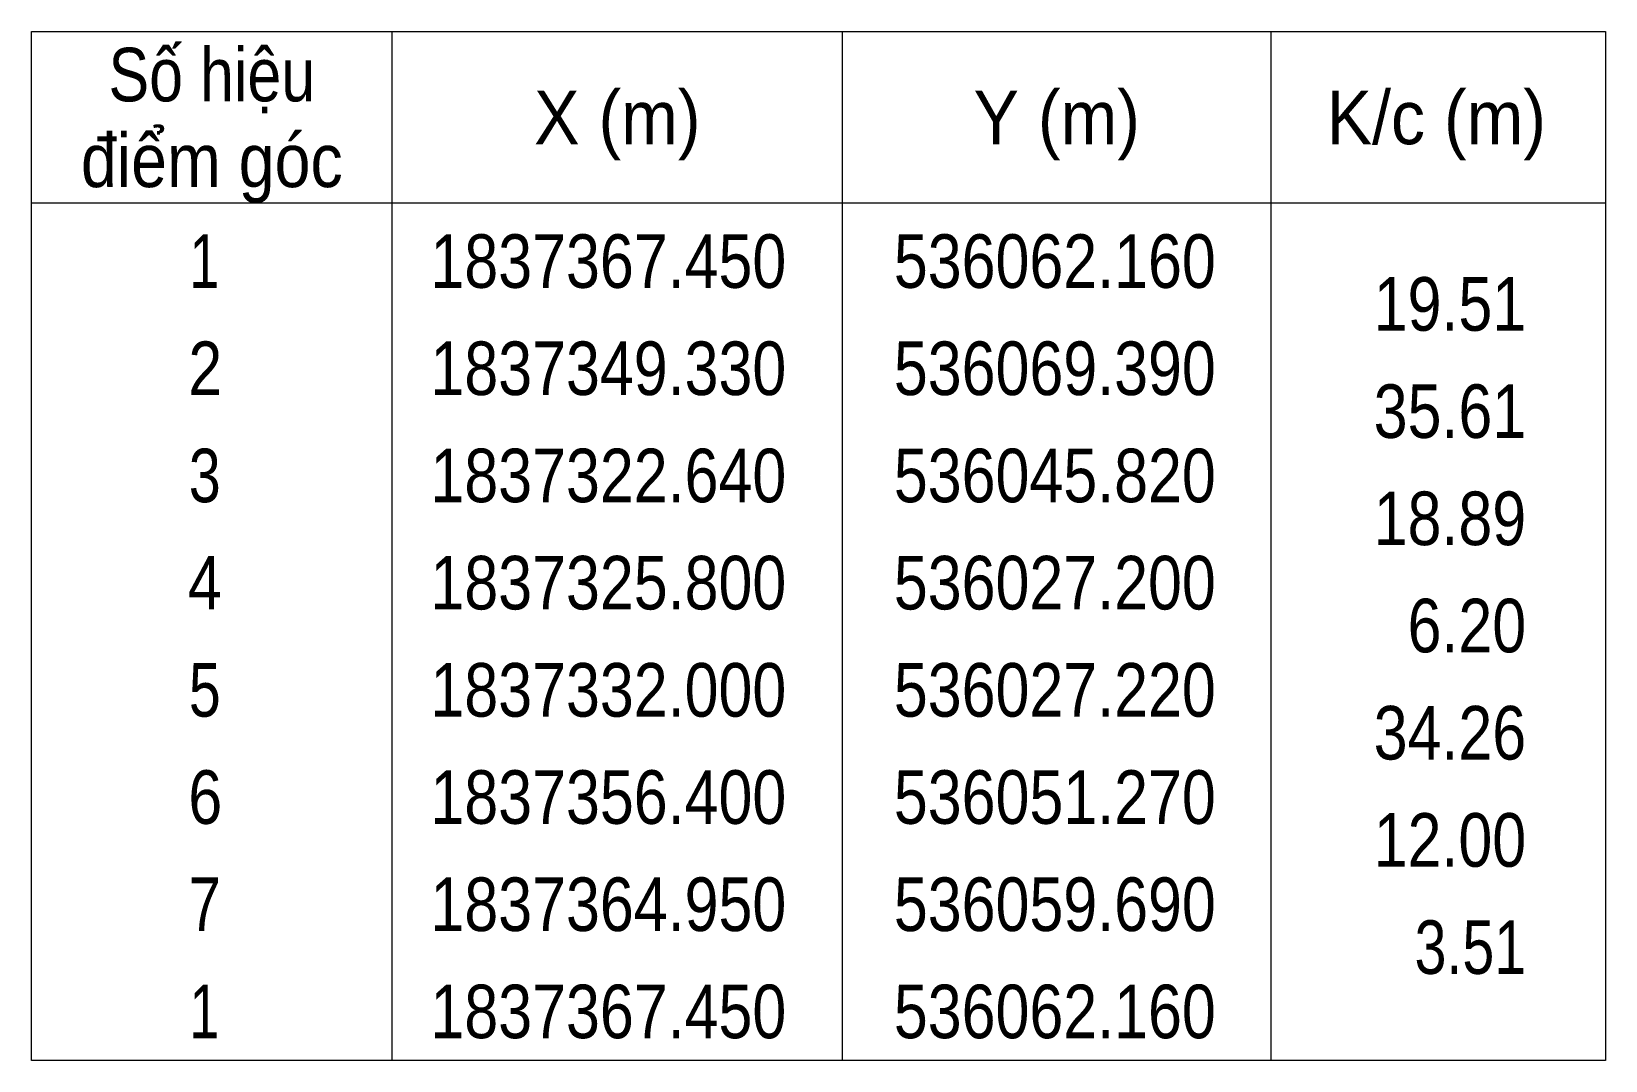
# Model space of a CAD drawing. Header units: metres. Extents: x 535472 to 536242, y 1837135 to 1837371.
# Drawn here: x 536205.06 to 536241.76, y 1837322.8 to 1837346.8 of the extents above.
import ezdxf
from ezdxf.enums import TextEntityAlignment as Align

# ---------------------------------------------------------------- set-up
doc = ezdxf.new("R2010")
doc.units = ezdxf.units.M
doc.header["$LTSCALE"] = 0.5
doc.layers.add('63', color=7, linetype='Continuous', lineweight=13)

msp = doc.modelspace()

# ---------------------------------------------------------------- linework, layer by layer
at = {"layer": '63'}
for p, q in [((536213.46, 1837346.8), (536213.46, 1837322.8)), ((536223.96, 1837346.8), (536223.96, 1837322.8)), ((536233.96, 1837346.8), (536233.96, 1837322.8)), ((536205.06, 1837342.8), (536241.76, 1837342.8))]:
    msp.add_line(p, q, dxfattribs=at)
msp.add_lwpolyline([(536205.06, 1837346.8), (536241.76, 1837346.8), (536241.76, 1837322.8), (536205.06, 1837322.8)], close=True, dxfattribs=at)

# ---------------------------------------------------------------- texts
for s, width, p in [('Số hiệu', 0.85, (536209.265, 1837345.17)), ('X (m)', 0.95, (536218.72, 1837344.17)), ('Y (m)', 0.95, (536228.965, 1837344.17)), ('K/c (m)', 0.95, (536237.815, 1837344.17)), ('điểm góc', 0.9, (536209.265, 1837343.17)), (' 1', 0.75, (536208.915, 1837340.82)), ('1837367.450', 0.85, (536218.51, 1837340.82)), ('536062.160', 0.85, (536228.92, 1837340.82)), (' 2', 0.85, (536208.915, 1837338.32)), ('1837349.330', 0.85, (536218.51, 1837338.32)), ('536069.390', 0.85, (536228.92, 1837338.32)), (' 3', 0.8, (536208.915, 1837335.82)), ('1837322.640', 0.85, (536218.51, 1837335.82)), ('536045.820', 0.85, (536228.92, 1837335.82)), (' 4', 0.85, (536208.905, 1837333.32)), ('1837325.800', 0.85, (536218.51, 1837333.32)), ('536027.200', 0.85, (536228.92, 1837333.32)), (' 5', 0.8, (536208.915, 1837330.82)), ('1837332.000', 0.85, (536218.51, 1837330.82)), ('536027.220', 0.85, (536228.92, 1837330.82)), (' 6', 0.85, (536208.915, 1837328.32)), ('1837356.400', 0.85, (536218.51, 1837328.32)), ('536051.270', 0.85, (536228.92, 1837328.32)), (' 7', 0.8, (536208.915, 1837325.82)), ('1837364.950', 0.85, (536218.51, 1837325.82)), ('536059.690', 0.85, (536228.92, 1837325.82)), ('1837367.450', 0.85, (536218.51, 1837323.32)), ('536062.160', 0.85, (536228.92, 1837323.32)), (' 1', 0.75, (536208.915, 1837323.32))]:
    msp.add_text(s, height=1.25, dxfattribs=dict(at, width=width)).set_placement(p, align=Align.CENTER)
for s, width, p in [('19.51', 0.85, (536239.91, 1837339.82)), ('35.61', 0.85, (536239.91, 1837337.32)), ('18.89', 0.85, (536239.91, 1837334.82)), ('6.20', 0.85, (536239.91, 1837332.32)), ('34.26', 0.85, (536239.91, 1837329.82)), ('12.00', 0.85, (536239.91, 1837327.32)), ('3.51', 0.8, (536239.91, 1837324.82))]:
    msp.add_text(s, height=1.25, dxfattribs=dict(at, width=width)).set_placement(p, align=Align.RIGHT)

doc.saveas('drawing.dxf')
